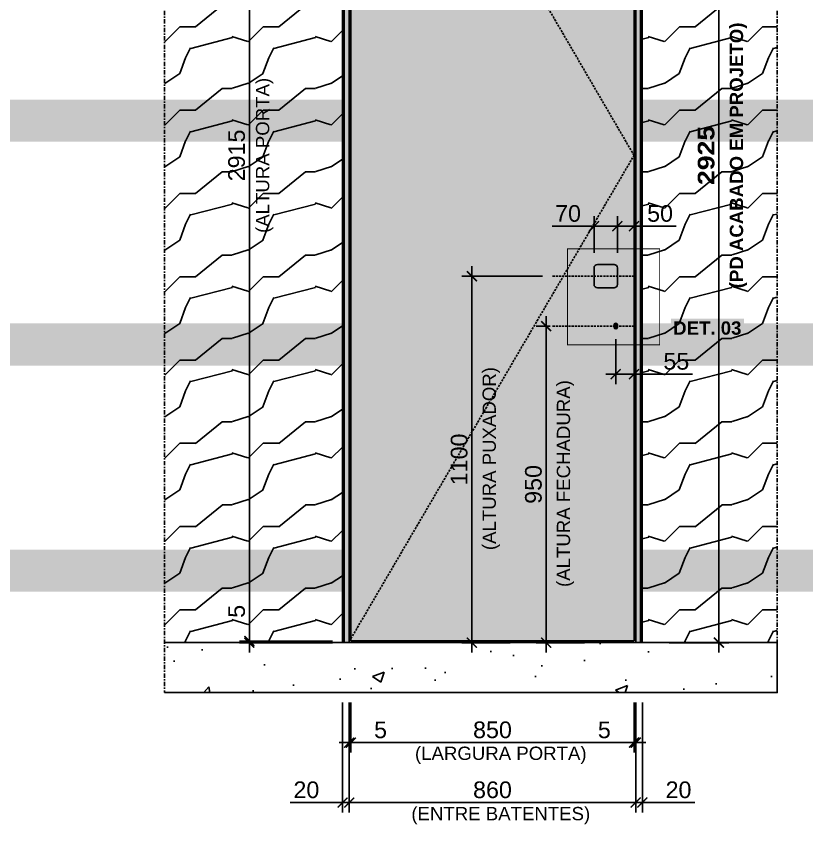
# Model space of a CAD drawing. Header units: millimetres. Extents: x -63251 to 507826, y 5339 to 217512.
# Drawn here: x 110203 to 112576, y 105675 to 108126 of the extents above; entities that cross this region are included whole.
import ezdxf
from ezdxf import colors
from ezdxf.entities.mleader import LeaderData, LeaderLine
from ezdxf.math import Vec2, Vec3

# ---------------------------------------------------------------- set-up
doc = ezdxf.new("R2010")
doc.units = ezdxf.units.MM
doc.header["$PDMODE"] = 3
doc.linetypes.add('TRAÇO 1-1', pattern=[9.525, 6.35, -3.175])
doc.linetypes.add('TRAÇO E PONTO 1-1', pattern=[25.4, 12.7, -6.35, 0, -6.35])
for name, color, linetype in [('COTAS', 9, 'Continuous'), ('DETALHE', 10, 'Continuous'), ('FERRAGEM', 3, 'Continuous'), ('HACHURA', 21, 'Continuous'), ('LAYOUT', 4, 'Continuous'), ('MARCENARIA', 4, 'Continuous'), ('MARCENARIA . M', 4, 'Continuous'), ('PAREDE', 94, 'Continuous'), ('PROJEÇÃO', 8, 'Continuous'), ('TEXTO TRAÇO PONTO', 105, 'TRAÇO E PONTO 1-1')]:
    doc.layers.add(name, color=color, linetype=linetype)
doc.styles.add('1-1', font='arial.ttf', dxfattribs={"height": 0.2})
doc.styles.add('MEDIDA OFICIAL', font='ariblk.ttf')
doc.styles.add('PADRÃO', font='arial.ttf')
doc.dimstyles.new('1-20', dxfattribs={"dimscale": 20, "dimtxt": 2.5, "dimasz": 1.5, "dimexe": 1.5, "dimexo": 1.5, "dimtad": 1, "dimtxsty": 'PADRÃO', "dimblk": 'ARCHTICK', "dimcen": 2.5, "dimdle": 1.5, "dimclrd": 9, "dimclre": 9, "dimclrt": 6, "dimadec": 0, "dimazin": 0, "dimtfac": 1, "dimtmove": 0, "dimatfit": 3, "dimfxl": 1.25, "dimlwd": -1, "dimlwe": -1, "dimarcsym": 0})
doc.dimstyles.new('Med. Ofic.1-20', dxfattribs={"dimscale": 20, "dimtxt": 2.5, "dimasz": 1.5, "dimexe": 1.5, "dimexo": 1.5, "dimtad": 1, "dimtxsty": 'MEDIDA OFICIAL', "dimblk": 'ARCHTICK', "dimcen": 2.5, "dimdle": 1.5, "dimclrd": 9, "dimclre": 9, "dimclrt": 10, "dimadec": 0, "dimazin": 0, "dimtfac": 1, "dimtmove": 0, "dimatfit": 3, "dimfxl": 1.25, "dimlwd": -1, "dimlwe": -1, "dimarcsym": 0})

# ---------------------------------------------------------------- blocks, each defined once
blk = doc.blocks.new('_ArchTick')
at = {"color": 0, "linetype": 'ByBlock', "const_width": 0.15}
blk.add_lwpolyline([(-0.5, -0.5), (0.5, 0.5)], dxfattribs=at)
blk = doc.blocks.new('*D1427')
at = {"layer": 'COTAS', "color": 9, "linetype": 'Continuous', "ltscale": 0.4, "transparency": 16777216}
blk.add_line((112312.7, 106215.7), (112312.7, 109200.7), dxfattribs=at)
at = {"layer": 'COTAS', "color": 9, "ltscale": 0.4, "transparency": 16777216}
for p, q in [((112162.7, 109170.7), (112342.7, 109170.7)), ((112162.7, 106245.7), (112342.7, 106245.7))]:
    blk.add_line(p, q, dxfattribs=at)
at = {"layer": 'Defpoints', "color": 0, "ltscale": 0.4, "transparency": 16777216}
for p in [(112132.7, 109170.7), (112312.7, 109170.7), (112132.7, 106245.7)]:
    blk.add_point(p, dxfattribs=at)
at = {"layer": 'COTAS', "color": 9, "ltscale": 0.4, "transparency": 16777216, "xscale": 30, "yscale": 30, "zscale": 30}
for p, rotation in [((112312.7, 109170.7), 90), ((112312.7, 106245.7), 270)]:
    blk.add_blockref('_ArchTick', p, dxfattribs=dict(at, rotation=rotation))
at = {"layer": 'COTAS', "color": 10, "ltscale": 0.4, "transparency": 16777216, "insert": (112274.3, 107708.2), "char_height": 50, "attachment_point": 5, "rotation": 90, "style": 'MEDIDA OFICIAL'}
blk.add_mtext('2925', dxfattribs=at)
blk = doc.blocks.new('*D1428')
at = {"layer": 'Defpoints', "color": 0, "transparency": 16777216}
for p in [(111207.6, 106095.7), (112057.6, 106095.7), (112057.6, 105945.7)]:
    blk.add_point(p, dxfattribs=at)
at = {"layer": 'PAREDE', "color": 9, "transparency": 16777216}
for p, q in [((111207.6, 106065.7), (111207.6, 105915.7)), ((112057.6, 106065.7), (112057.6, 105915.7)), ((111177.6, 105945.7), (112087.6, 105945.7))]:
    blk.add_line(p, q, dxfattribs=at)
at = {"layer": 'PAREDE', "color": 9, "transparency": 16777216, "xscale": 30, "yscale": 30, "zscale": 30, "rotation": 180}
blk.add_blockref('_ArchTick', (111207.6, 105945.7), dxfattribs=at)
at = {"layer": 'PAREDE', "color": 9, "transparency": 16777216, "xscale": 30, "yscale": 30, "zscale": 30}
blk.add_blockref('_ArchTick', (112057.6, 105945.7), dxfattribs=at)
at = {"layer": 'PAREDE', "color": 6, "transparency": 16777216, "insert": (111632.6, 105983.8), "char_height": 50, "attachment_point": 5, "style": 'PADRÃO'}
blk.add_mtext('850', dxfattribs=at)
blk = doc.blocks.new('*D1429')
at = {"layer": 'Defpoints', "color": 0, "transparency": 16777216}
for p in [(112057.6, 106095.7), (112062.6, 106095.7), (112057.6, 105945.7)]:
    blk.add_point(p, dxfattribs=at)
at = {"layer": 'PAREDE', "color": 9, "transparency": 16777216}
for p, q in [((112057.6, 106065.7), (112057.6, 105915.7)), ((112062.6, 106065.7), (112062.6, 105915.7)), ((112057.6, 105945.7), (111939.4, 105945.7)), ((112062.6, 105945.7), (112057.6, 105945.7)), ((112062.6, 105945.7), (112092.6, 105945.7))]:
    blk.add_line(p, q, dxfattribs=at)
at = {"layer": 'PAREDE', "color": 9, "transparency": 16777216, "xscale": 30, "yscale": 30, "zscale": 30}
blk.add_blockref('_ArchTick', (112057.6, 105945.7), dxfattribs=at)
at = {"layer": 'PAREDE', "color": 9, "transparency": 16777216, "xscale": 30, "yscale": 30, "zscale": 30, "rotation": 180}
blk.add_blockref('_ArchTick', (112062.6, 105945.7), dxfattribs=at)
at = {"layer": 'PAREDE', "color": 6, "transparency": 16777216, "insert": (111968.5, 105983.7), "char_height": 50, "attachment_point": 5, "style": 'PADRÃO'}
blk.add_mtext('5', dxfattribs=at)
blk = doc.blocks.new('*D1430')
at = {"layer": 'Defpoints', "color": 0, "transparency": 16777216}
for p in [(111202.6, 106095.7), (111207.6, 106095.7), (111207.6, 105945.7)]:
    blk.add_point(p, dxfattribs=at)
at = {"layer": 'PAREDE', "color": 9, "transparency": 16777216}
for p, q in [((111202.6, 106065.7), (111202.6, 105915.7)), ((111207.6, 106065.7), (111207.6, 105915.7)), ((111202.6, 105945.7), (111172.6, 105945.7)), ((111202.6, 105945.7), (111207.6, 105945.7)), ((111207.6, 105945.7), (111325.7, 105945.7))]:
    blk.add_line(p, q, dxfattribs=at)
at = {"layer": 'PAREDE', "color": 9, "transparency": 16777216, "xscale": 30, "yscale": 30, "zscale": 30}
blk.add_blockref('_ArchTick', (111202.6, 105945.7), dxfattribs=at)
at = {"layer": 'PAREDE', "color": 9, "transparency": 16777216, "xscale": 30, "yscale": 30, "zscale": 30, "rotation": 180}
blk.add_blockref('_ArchTick', (111207.6, 105945.7), dxfattribs=at)
at = {"layer": 'PAREDE', "color": 6, "transparency": 16777216, "insert": (111296.6, 105983.7), "char_height": 50, "attachment_point": 5, "style": 'PADRÃO'}
blk.add_mtext('5', dxfattribs=at)
blk = doc.blocks.new('*D1431')
at = {"layer": 'Defpoints', "color": 0, "transparency": 16777216}
for p in [(111202.6, 105945.7), (112062.6, 105945.7), (112062.6, 105765.7)]:
    blk.add_point(p, dxfattribs=at)
at = {"layer": 'PAREDE', "color": 9, "transparency": 16777216}
for p, q in [((111202.6, 105915.7), (111202.6, 105735.7)), ((112062.6, 105915.7), (112062.6, 105735.7)), ((111172.6, 105765.7), (112092.6, 105765.7))]:
    blk.add_line(p, q, dxfattribs=at)
at = {"layer": 'PAREDE', "color": 9, "transparency": 16777216, "xscale": 30, "yscale": 30, "zscale": 30, "rotation": 180}
blk.add_blockref('_ArchTick', (111202.6, 105765.7), dxfattribs=at)
at = {"layer": 'PAREDE', "color": 9, "transparency": 16777216, "xscale": 30, "yscale": 30, "zscale": 30}
blk.add_blockref('_ArchTick', (112062.6, 105765.7), dxfattribs=at)
at = {"layer": 'PAREDE', "color": 6, "transparency": 16777216, "insert": (111632.6, 105803.8), "char_height": 50, "attachment_point": 5, "style": 'PADRÃO'}
blk.add_mtext('860', dxfattribs=at)
blk = doc.blocks.new('*D1432')
at = {"layer": 'Defpoints', "color": 0, "transparency": 16777216}
for p in [(112062.6, 106095.7), (112082.6, 106095.7), (112082.6, 105765.7)]:
    blk.add_point(p, dxfattribs=at)
at = {"layer": 'PAREDE', "color": 9, "transparency": 16777216}
for p, q in [((112062.6, 106065.7), (112062.6, 105735.7)), ((112082.6, 106065.7), (112082.6, 105735.7)), ((112062.6, 105765.7), (112032.6, 105765.7)), ((112062.6, 105765.7), (112082.6, 105765.7)), ((112082.6, 105765.7), (112239.9, 105765.7))]:
    blk.add_line(p, q, dxfattribs=at)
at = {"layer": 'PAREDE', "color": 9, "transparency": 16777216, "xscale": 30, "yscale": 30, "zscale": 30}
blk.add_blockref('_ArchTick', (112062.6, 105765.7), dxfattribs=at)
at = {"layer": 'PAREDE', "color": 9, "transparency": 16777216, "xscale": 30, "yscale": 30, "zscale": 30, "rotation": 180}
blk.add_blockref('_ArchTick', (112082.6, 105765.7), dxfattribs=at)
at = {"layer": 'PAREDE', "color": 6, "transparency": 16777216, "insert": (112191.2, 105803.8), "char_height": 50, "attachment_point": 5, "style": 'PADRÃO'}
blk.add_mtext('20', dxfattribs=at)
blk = doc.blocks.new('*D1433')
at = {"layer": 'Defpoints', "color": 0, "transparency": 16777216}
for p in [(111182.6, 106095.7), (111202.6, 106095.7), (111182.6, 105765.7)]:
    blk.add_point(p, dxfattribs=at)
at = {"layer": 'PAREDE', "color": 9, "transparency": 16777216}
for p, q in [((111182.6, 106065.7), (111182.6, 105735.7)), ((111202.6, 106065.7), (111202.6, 105735.7)), ((111182.6, 105765.7), (111025.3, 105765.7)), ((111202.6, 105765.7), (111182.6, 105765.7)), ((111202.6, 105765.7), (111232.6, 105765.7))]:
    blk.add_line(p, q, dxfattribs=at)
at = {"layer": 'PAREDE', "color": 9, "transparency": 16777216, "xscale": 30, "yscale": 30, "zscale": 30}
blk.add_blockref('_ArchTick', (111182.6, 105765.7), dxfattribs=at)
at = {"layer": 'PAREDE', "color": 9, "transparency": 16777216, "xscale": 30, "yscale": 30, "zscale": 30, "rotation": 180}
blk.add_blockref('_ArchTick', (111202.6, 105765.7), dxfattribs=at)
at = {"layer": 'PAREDE', "color": 6, "transparency": 16777216, "insert": (111073.9, 105803.8), "char_height": 50, "attachment_point": 5, "style": 'PADRÃO'}
blk.add_mtext('20', dxfattribs=at)
blk = doc.blocks.new('*D1358')
at = {"layer": 'Defpoints', "color": 0, "transparency": 16777216}
for p in [(111570.8, 107345.7), (111813.2, 107345.7), (111715.6, 106245.7)]:
    blk.add_point(p, dxfattribs=at)
at = {"layer": 'PAREDE', "color": 9, "transparency": 16777216}
for p, q in [((111570.8, 106215.7), (111570.8, 107375.7)), ((111783.2, 107345.7), (111540.8, 107345.7)), ((111685.6, 106245.7), (111540.8, 106245.7))]:
    blk.add_line(p, q, dxfattribs=at)
at = {"layer": 'PAREDE', "color": 9, "transparency": 16777216, "xscale": 30, "yscale": 30, "zscale": 30}
for p, rotation in [((111570.8, 107345.7), 90), ((111570.8, 106245.7), 270)]:
    blk.add_blockref('_ArchTick', p, dxfattribs=dict(at, rotation=rotation))
at = {"layer": 'PAREDE', "color": 6, "transparency": 16777216, "insert": (111532.7, 106795.7), "char_height": 50, "attachment_point": 5, "rotation": 90, "style": 'PADRÃO'}
blk.add_mtext('1100', dxfattribs=at)
blk = doc.blocks.new('*D1359')
at = {"layer": 'Defpoints', "color": 0, "transparency": 16777216}
for p in [(111937.6, 107495.7), (111937.6, 107385.7), (112007.6, 107385.7)]:
    blk.add_point(p, dxfattribs=at)
at = {"layer": 'PAREDE', "color": 9, "transparency": 16777216}
for p, q in [((111937.6, 107415.7), (111937.6, 107525.7)), ((112007.6, 107415.7), (112007.6, 107525.7)), ((111937.6, 107495.7), (111811.5, 107495.7)), ((112037.6, 107495.7), (111937.6, 107495.7))]:
    blk.add_line(p, q, dxfattribs=at)
at = {"layer": 'PAREDE', "color": 9, "transparency": 16777216, "xscale": 30, "yscale": 30, "zscale": 30, "rotation": 180}
blk.add_blockref('_ArchTick', (111937.6, 107495.7), dxfattribs=at)
at = {"layer": 'PAREDE', "color": 9, "transparency": 16777216, "xscale": 30, "yscale": 30, "zscale": 30}
blk.add_blockref('_ArchTick', (112007.6, 107495.7), dxfattribs=at)
at = {"layer": 'PAREDE', "color": 6, "transparency": 16777216, "insert": (111859.5, 107533.8), "char_height": 50, "attachment_point": 5, "style": 'PADRÃO'}
blk.add_mtext('70', dxfattribs=at)
blk = doc.blocks.new('*D1360')
at = {"layer": 'Defpoints', "color": 0, "transparency": 16777216}
for p in [(112057.6, 107495.7), (112007.6, 107385.7), (112057.6, 107345.7)]:
    blk.add_point(p, dxfattribs=at)
at = {"layer": 'PAREDE', "color": 9, "transparency": 16777216}
for p, q in [((112007.6, 107415.7), (112007.6, 107525.7)), ((112057.6, 107375.7), (112057.6, 107525.7)), ((111977.6, 107495.7), (112057.6, 107495.7)), ((112057.6, 107495.7), (112184, 107495.7))]:
    blk.add_line(p, q, dxfattribs=at)
at = {"layer": 'PAREDE', "color": 9, "transparency": 16777216, "xscale": 30, "yscale": 30, "zscale": 30, "rotation": 180}
blk.add_blockref('_ArchTick', (112007.6, 107495.7), dxfattribs=at)
at = {"layer": 'PAREDE', "color": 9, "transparency": 16777216, "xscale": 30, "yscale": 30, "zscale": 30}
blk.add_blockref('_ArchTick', (112057.6, 107495.7), dxfattribs=at)
at = {"layer": 'PAREDE', "color": 6, "transparency": 16777216, "insert": (112135.8, 107533.8), "char_height": 50, "attachment_point": 5, "style": 'PADRÃO'}
blk.add_mtext('50', dxfattribs=at)
blk = doc.blocks.new('*D1361')
at = {"layer": 'Defpoints', "color": 0, "transparency": 16777216}
for p in [(112002.6, 107186.3), (112057.6, 107195.7), (112057.6, 107051.9)]:
    blk.add_point(p, dxfattribs=at)
at = {"layer": 'PAREDE', "color": 9, "transparency": 16777216}
for p, q in [((112002.6, 107156.3), (112002.6, 107021.9)), ((112057.6, 107165.7), (112057.6, 107021.9)), ((111972.6, 107051.9), (112057.6, 107051.9)), ((112057.6, 107051.9), (112233.1, 107051.9))]:
    blk.add_line(p, q, dxfattribs=at)
at = {"layer": 'PAREDE', "color": 9, "transparency": 16777216, "xscale": 30, "yscale": 30, "zscale": 30, "rotation": 180}
blk.add_blockref('_ArchTick', (112002.6, 107051.9), dxfattribs=at)
at = {"layer": 'PAREDE', "color": 9, "transparency": 16777216, "xscale": 30, "yscale": 30, "zscale": 30}
blk.add_blockref('_ArchTick', (112057.6, 107051.9), dxfattribs=at)
at = {"layer": 'PAREDE', "color": 6, "transparency": 16777216, "insert": (112184.6, 107089.8), "char_height": 50, "attachment_point": 5, "style": 'PADRÃO'}
blk.add_mtext('55', dxfattribs=at)
blk = doc.blocks.new('*D1362')
at = {"layer": 'Defpoints', "color": 0, "transparency": 16777216}
for p in [(111793.8, 107195.7), (111836.2, 107195.7), (111938.6, 106245.7)]:
    blk.add_point(p, dxfattribs=at)
at = {"layer": 'PAREDE', "color": 9, "transparency": 16777216}
for p, q in [((111793.8, 106215.7), (111793.8, 107225.7)), ((111806.2, 107195.7), (111763.8, 107195.7)), ((111908.6, 106245.7), (111763.8, 106245.7))]:
    blk.add_line(p, q, dxfattribs=at)
at = {"layer": 'PAREDE', "color": 9, "transparency": 16777216, "xscale": 30, "yscale": 30, "zscale": 30}
for p, rotation in [((111793.8, 107195.7), 90), ((111793.8, 106245.7), 270)]:
    blk.add_blockref('_ArchTick', p, dxfattribs=dict(at, rotation=rotation))
at = {"layer": 'PAREDE', "color": 6, "transparency": 16777216, "insert": (111755.7, 106720.7), "char_height": 50, "attachment_point": 5, "rotation": 90, "style": 'PADRÃO'}
blk.add_mtext('950', dxfattribs=at)
blk = doc.blocks.new('*D1363')
at = {"layer": 'Defpoints', "color": 0, "transparency": 16777216}
for p in [(110902.6, 109165.7), (111182.6, 109165.7), (111182.6, 106250.7)]:
    blk.add_point(p, dxfattribs=at)
at = {"layer": 'MARCENARIA . M', "color": 9, "transparency": 16777216}
for p, q in [((110902.6, 106220.7), (110902.6, 109195.7)), ((111152.6, 109165.7), (110872.6, 109165.7)), ((111152.6, 106250.7), (110872.6, 106250.7))]:
    blk.add_line(p, q, dxfattribs=at)
at = {"layer": 'MARCENARIA . M', "color": 9, "transparency": 16777216, "xscale": 30, "yscale": 30, "zscale": 30}
for p, rotation in [((110902.6, 109165.7), 90), ((110902.6, 106250.7), 270)]:
    blk.add_blockref('_ArchTick', p, dxfattribs=dict(at, rotation=rotation))
at = {"layer": 'MARCENARIA . M', "color": 6, "transparency": 16777216, "insert": (110864.5, 107708.2), "char_height": 50, "attachment_point": 5, "rotation": 90, "style": 'PADRÃO'}
blk.add_mtext('2915', dxfattribs=at)
blk = doc.blocks.new('*D1365')
at = {"layer": 'Defpoints', "color": 0, "transparency": 16777216}
for p in [(110902.6, 106250.7), (111182.6, 106250.7), (111182.6, 106245.7)]:
    blk.add_point(p, dxfattribs=at)
at = {"layer": 'MARCENARIA . M', "color": 9, "transparency": 16777216}
for p, q in [((110902.6, 106250.7), (110902.6, 106368.9)), ((111152.6, 106250.7), (110872.6, 106250.7)), ((110902.6, 106245.7), (110902.6, 106250.7)), ((111152.6, 106245.7), (110872.6, 106245.7)), ((110902.6, 106245.7), (110902.6, 106215.7))]:
    blk.add_line(p, q, dxfattribs=at)
at = {"layer": 'MARCENARIA . M', "color": 9, "transparency": 16777216, "xscale": 30, "yscale": 30, "zscale": 30}
for p, rotation in [((110902.6, 106250.7), 270), ((110902.6, 106245.7), 90)]:
    blk.add_blockref('_ArchTick', p, dxfattribs=dict(at, rotation=rotation))
at = {"layer": 'MARCENARIA . M', "color": 6, "transparency": 16777216, "insert": (110864.6, 106339.8), "char_height": 50, "attachment_point": 5, "rotation": 90, "style": 'PADRÃO'}
blk.add_mtext('5', dxfattribs=at)

msp = doc.modelspace()

# ---------------------------------------------------------------- hatches: boundary and pattern name
at = {"layer": 'HACHURA', "ltscale": 0.3}
h = msp.add_hatch(dxfattribs=at)
h.set_pattern_fill('LEGNO5', color=21, scale=250, angle=90, pattern_type=2)
h.set_pattern_definition([(63.4349, (44709.74, 0.0003), (-250.00033, -249.99979), [33.541, -525.476]), (14.5742, (44724.7357, 30.0003), (-6750.00055216, -1749.99822292), [129.156, -12786.4355]), (342.4744, (44599.736, 62.5), (3999.9992282, -1250.0020671), [49.81225, -4931.4025]), (45, (44647.24, 47.5), (7e-14, 250.00008), [63.6395, -289.91375]), (0, (44692.24, 92.5), (250, 250), [47.5, -202.5]), (39.0939, (44739.736, 92.5), (2749.9984775, 2250.0020078), [103.07775, -5050.8045]), (0, (44819.74, 157.5), (250, 250), [30, -220]), (17.5256, (44599.736, 157.5), (-3999.9992282, -1250.0020671), [49.81225, -4931.4025]), (33.6901, (44647.236, 172.5), (-499.99989, -250.000334), [54.08325, -847.3045]), (69.7751, (44692.236, 202.5), (1000.0020839, 2749.9993161), [50.62125, -5011.493])])
h.paths.add_polyline_path([(110647.567, 106245.735), (112082.562, 106245.735), (112082.562, 109170.735), (110647.567, 109170.735)])
h.paths.add_polyline_path([(112487.556, 109170.735), (111182.563, 109170.735), (111182.563, 106245.735), (112487.556, 106245.735)])
at = {"layer": 'HACHURA', "true_color": 0xba9673}
h = msp.add_hatch(color=33, dxfattribs=at)
h.dxf.hatch_style = 1
h.paths.add_polyline_path([(111202.563, 106245.735), (111182.563, 106245.735), (111182.563, 109170.735), (111202.563, 109170.735)])
h = msp.add_hatch(color=33, dxfattribs=at)
h.dxf.hatch_style = 1
h.paths.add_polyline_path([(112057.562, 106250.735), (111207.563, 106250.735), (111207.563, 109165.735), (112057.562, 109165.735)])
h = msp.add_hatch(color=33, dxfattribs=at)
h.dxf.hatch_style = 1
h.paths.add_polyline_path([(112062.562, 106245.735), (112082.562, 106245.735), (112082.562, 109170.735), (112062.562, 109170.735)])
at = {"layer": 'HACHURA'}
h = msp.add_hatch(dxfattribs=at)
h.set_pattern_fill('AR-CONC', color=21, scale=2)
h.set_pattern_definition([(50, (67593.6, 83543.6), (364.3693, -31.8782), [38.1, -419.1]), (355, (67593.6, 83543.6), (-70.4868, 382.1137), [30.48, -335.2812]), (100.45144, (67623.96, 83540.95), (293.8825, 350.2355), [32.38, -356.1805]), (46.1842, (67593.6, 83645.2), (542.158, -84.0847), [57.15, -628.65]), (96.6356, (67638.8, 83638.2), (474.808, 494.852), [48.57, -534.271]), (351.1842, (67593.6, 83645.2), (474.808, 494.852), [45.72, -502.9195]), (21, (67644.4, 83619.8), (303.2288, -204.5304), [38.1, -419.1]), (326, (67644.4, 83619.8), (123.604, 368.376), [30.48, -335.28]), (71.45144, (67669.67, 83602.76), (426.8328, 163.8455), [32.38, -356.18]), (37.5, (67593.6, 83543.6), (6.1772, 169.11008), [0, -331.216, 0, -340.36, 0, -336.55]), (7.5, (67593.6, 83543.6), (133.6393, 200.36115), [0, -194.056, 0, -323.596, 0, -128.27]), (327.5, (67480.32, 83543.6), (271.1812, -11.4575), [0, -127, 0, -396.24, 0, -525.78]), (317.5, (67429.52, 83543.6), (296.2584, 50.853), [0, -165.1, 0, -263.144, 0, -373.38])])
h.paths.add_polyline_path([(110647.567, 106245.735), (110647.567, 106095.735), (112489.556, 106095.735), (112489.556, 106245.735)])

# ---------------------------------------------------------------- linework, layer by layer
at = {"layer": 'DETALHE', "linetype": 'TRAÇO 1-1', "ltscale": 0.4, "const_width": 3}
msp.add_lwpolyline([(111857.385, 107139.662), (111857.385, 107427.408), (112134.612, 107427.408), (112134.612, 107139.662)], close=True, dxfattribs=at)
at = {"layer": 'FERRAGEM'}
msp.add_lwpolyline([(112002.562, 107187.235), (112002.562, 107187.235, 0.41421356), (112007.562, 107192.235), (112007.562, 107199.235, 0.41421356), (112002.562, 107204.235), (112002.562, 107204.235, 0.41421356), (111997.562, 107199.235), (111997.562, 107192.235, 0.41421356)], format="xyb", close=True, dxfattribs=at)
at = {"layer": 'LAYOUT', "color": 10, "linetype": 'TRAÇO E PONTO 1-1', "ltscale": 0.5}
for p, q in [((112002.562, 107186.325), (112002.562, 107205.144)), ((111996.594, 107195.735), (112008.53, 107195.735))]:
    msp.add_line(p, q, dxfattribs=at)
at = {"layer": 'MARCENARIA'}
for points in [[(111202.563, 109170.735), (111187.563, 109170.735), (111187.563, 106245.735), (111202.563, 106245.735)], [(112062.562, 109170.735), (112077.562, 109170.735), (112077.562, 106245.735), (112062.562, 106245.735)]]:
    msp.add_lwpolyline(points, close=True, dxfattribs=at)
at = {"layer": 'MARCENARIA . M'}
msp.add_lwpolyline([(112057.562, 106250.735), (111207.563, 106250.735), (111207.563, 109165.735), (112057.562, 109165.735)], close=True, dxfattribs=at)
msp.add_lwpolyline([(111947.562, 107310.735), (111997.562, 107310.735, 0.41421356), (112007.562, 107320.735), (112007.562, 107370.735, 0.41421356), (111997.562, 107380.735), (111947.562, 107380.735, 0.41421356), (111937.562, 107370.735), (111937.562, 107320.735, 0.41421356)], format="xyb", close=True, dxfattribs=at)
at = {"layer": 'PAREDE'}
for p, q in [((111182.563, 109170.735), (111182.563, 106245.735)), ((112082.562, 106245.735), (112082.562, 109170.735))]:
    msp.add_line(p, q, dxfattribs=at)
at = {"layer": 'PAREDE', "color": 10, "linetype": 'TRAÇO 1-1'}
for p, q in [((111813.18, 107345.735), (112057.562, 107345.735)), ((111813.18, 107195.735), (112057.562, 107195.735))]:
    msp.add_line(p, q, dxfattribs=at)
at = {"layer": 'PAREDE'}
for points in [[(112082.562, 106245.735), (112082.562, 109170.735)], [(110647.567, 106095.735), (112487.556, 106095.735), (112487.556, 106245.735), (110647.567, 106245.735)]]:
    msp.add_lwpolyline(points, dxfattribs=at)
at = {"layer": 'PROJEÇÃO', "color": 21, "linetype": 'TRAÇO 1-1'}
msp.add_lwpolyline([(111207.563, 106257.735), (112057.562, 107708.235), (111207.563, 109165.735)], dxfattribs=at)
at = {"layer": 'TEXTO TRAÇO PONTO'}
for p, q in [((110647.567, 109595.735), (110647.567, 106095.735)), ((112487.556, 109595.735), (112487.556, 106095.735))]:
    msp.add_line(p, q, dxfattribs=at)

# ---------------------------------------------------------------- texts
at = {"layer": 'COTAS', "color": 6, "char_height": 40, "rotation": 90, "style": 'PADRÃO'}
for s, insert, width, attachment_point in [('{\\fArial|b1|i0|c0|p34;\\C10;(PD ACABADO EM PROJETO)}', (112345.144, 107708.235), 823.04608, 2), ('(ALTURA PORTA)', (110974.406, 107708.235), 1350, 8), ('(ALTURA PUXADOR)', (111654.781, 106798.235), 1350, 8), ('(ALTURA FECHADURA)', (111877.78, 106723.235), 1350, 8)]:
    msp.add_mtext(s, dxfattribs=dict(at, insert=insert, width=width, attachment_point=attachment_point))
at = {"layer": 'COTAS', "color": 6, "char_height": 40, "width": 1348, "attachment_point": 2, "style": 'PADRÃO'}
for s, insert in [('(LARGURA PORTA)', (111657.562, 105933.643)), ('(ENTRE BATENTES)', (111657.562, 105752.567))]:
    msp.add_mtext(s, dxfattribs=dict(at, insert=insert))
at = {"layer": 'DETALHE', "color": 105, "insert": (112380.089, 107210.131), "char_height": 40, "width": 203.41444, "attachment_point": 3, "style": 'PADRÃO', "bg_fill": 1, "box_fill_scale": 1.2, "bg_fill_color": 50, "bg_fill_transparency": 0}
msp.add_mtext('{\\fArial|b1|i0|c0|p34;DET. 03}', dxfattribs=at)

# ---------------------------------------------------------------- dimensions: what is measured, and where the dimension line sits
at = {"layer": 'COTAS', "color": 7, "ltscale": 0.4, "true_color": 0xededed}
dim = msp.add_linear_dim(base=(112312.655, 109170.735), p1=(112132.655, 106245.735), p2=(112132.655, 109170.735), angle=90, dimstyle='Med. Ofic.1-20', dxfattribs=at)
dim.commit()
dim.dimension.update_dxf_attribs({"geometry": '*D1427', "text_midpoint": (112274.302, 107708.235)})
at = {"layer": 'MARCENARIA . M', "color": 2}
for base, p1, p2, picture, middle in [((110902.563, 109165.735), (111182.563, 106250.735), (111182.563, 109165.735), '*D1363', (110864.534, 107708.235)), ((110902.563, 106250.735), (111182.563, 106245.735), (111182.563, 106250.735), '*D1365', (110864.636, 106339.81))]:
    dim = msp.add_linear_dim(base=base, p1=p1, p2=p2, angle=90, dimstyle='1-20', dxfattribs=at)
    dim.commit()
    dim.dimension.update_dxf_attribs({"geometry": picture, "text_midpoint": middle})
at = {"layer": 'PAREDE', "color": 2}
for base, p2, picture, middle in [((111937.562, 107495.735), (111937.562, 107385.735), '*D1359', (111859.54, 107533.763)), ((112057.562, 107495.735), (112057.562, 107345.735), '*D1360', (112135.788, 107533.763))]:
    dim = msp.add_linear_dim(base=base, p1=(112007.562, 107385.735), p2=p2, dimstyle='1-20', dxfattribs=at)
    dim.commit()
    dim.dimension.update_dxf_attribs({"geometry": picture, "text_midpoint": middle})
at = {"layer": 'PAREDE', "color": 6}
for base, p1, p2, angle, picture, middle in [((111570.777, 107345.735), (111715.597, 106245.735), (111813.18, 107345.735), 90, '*D1358', (111532.748, 106795.735)), ((111793.775, 107195.735), (111938.595, 106245.735), (111836.185, 107195.735), 90, '*D1362', (111755.746, 106720.735)), ((111182.563, 105765.735), (111202.563, 106095.735), (111182.563, 106095.735), 180, '*D1433', (111073.91, 105803.763))]:
    dim = msp.add_linear_dim(base=base, p1=p1, p2=p2, angle=angle, dimstyle='1-20', dxfattribs=at)
    dim.commit()
    dim.dimension.update_dxf_attribs({"geometry": picture, "text_midpoint": middle})
at = {"layer": 'PAREDE', "color": 2}
dim = msp.add_linear_dim(base=(112057.562, 107051.918), p1=(112002.562, 107186.325), p2=(112057.562, 107195.735), dimstyle='1-20', dxfattribs=at)
dim.commit()
dim.dimension.update_dxf_attribs({"geometry": '*D1361', "text_midpoint": (112184.56, 107051.918), "dimtype": 160})
at = {"layer": 'PAREDE', "color": 6}
for base, p1, p2, picture, middle in [((111207.563, 105945.735), (111202.563, 106095.735), (111207.563, 106095.735), '*D1430', (111296.638, 105983.661)), ((112057.562, 105945.735), (111207.563, 106095.735), (112057.562, 106095.735), '*D1428', (111632.562, 105983.763)), ((112057.562, 105945.735), (112062.562, 106095.735), (112057.562, 106095.735), '*D1429', (111968.486, 105983.661)), ((112082.562, 105765.735), (112062.562, 106095.735), (112082.562, 106095.735), '*D1432', (112191.215, 105803.763)), ((112062.562, 105765.735), (111202.563, 105945.735), (112062.562, 105945.735), '*D1431', (111632.562, 105803.763))]:
    dim = msp.add_linear_dim(base=base, p1=p1, p2=p2, dimstyle='1-20', dxfattribs=at)
    dim.commit()
    dim.dimension.update_dxf_attribs({"geometry": picture, "text_midpoint": middle})

# ---------------------------------------------------------------- next in the draw order: leaders
at = {"layer": 'COTAS'}
ml = msp.add_multileader_mtext('Standard', dxfattribs=at)
ml.set_content('{\\fArial|b1|i0|c0|p34;\\C10;ATENÇÃO PARKET!\\P}PAINÉIS E PORTA RIPADOS EM {\\fArial|b1|i0|c0|p34;CABREUVA BRANCA PREMIUM 18*5+5*900 À 2200mm}', color=105, style='1-1')
ml.set_leader_properties(color=256, linetype='ByLayer', lineweight=-1)
ml.build(insert=Vec2(0, 0))
ml.multileader.update_dxf_attribs({"text_left_attachment_type": 2, "text_right_attachment_type": 2, "dogleg_length": 0.36, "arrow_head_size": 15, "scale": 200})
ctx = ml.context
ctx.base_point, ctx.scale, ctx.char_height, ctx.arrow_head_size, ctx.landing_gap_size, ctx.plane_origin = Vec3(154614.805, 108607.165), 200, 40, 15, 10, Vec3(155324.415, 108224.336)
ctx.left_attachment, ctx.right_attachment, ctx.text_align_type = 2, 2, 2
notes = []
notes.append((ctx, [(0, (1, 1, 0), (155626.214, 108607.165), (-1, 0), 144.288, [(1, [(155626.214, 107329.676), (156629.431, 107329.675)], 0, [])])]))
ctx.mtext.insert, ctx.mtext.rotation, ctx.mtext.width, ctx.mtext.alignment, ctx.mtext.flow_direction = Vec3(155471.926, 108742.718), 6.28318531, 858.66662, 3, 5
ctx.mtext.has_bg_fill, ctx.mtext.bg_color, ctx.mtext.bg_scale_factor, ctx.mtext.bg_transparency, ctx.mtext.use_window_bg_color = 1, -1023410095, 1.25, 0, 0
ml = msp.add_multileader_mtext('Standard', dxfattribs=at)
ml.set_content('{\\fArial|b1|i0|c0|p34;\\C10;ATENÇÃO PARKET!\\P}SHAFT COM FECHADURA TETRA PADO COM CHAVE PARKET', color=105, style='1-1')
ml.set_leader_properties(color=256, linetype='ByLayer', lineweight=-1)
ml.build(insert=Vec2(0, 0))
ml.multileader.update_dxf_attribs({"text_left_attachment_type": 2, "text_right_attachment_type": 2, "dogleg_length": 0.36, "arrow_head_size": 15, "scale": 200})
ctx = ml.context
ctx.base_point, ctx.scale, ctx.char_height, ctx.arrow_head_size, ctx.landing_gap_size, ctx.plane_origin = Vec3(178014.533, 106968.078, 0), 200, 40, 15, 10, Vec3(178118.922, 106712.591, 0)
ctx.left_attachment, ctx.right_attachment, ctx.text_align_type = 2, 2, 2
notes.append((ctx, [(0, (1, 1, 0), (178447.767, 106968.078, 0), (-1, 0), 60, [(0, [(178497.767, 106855.646, 0)], 0, [])])]))
ctx.mtext.insert, ctx.mtext.rotation, ctx.mtext.width, ctx.mtext.alignment, ctx.mtext.flow_direction = Vec3(178377.767, 107194.067, 0), 6.28318531, 363.38051, 3, 5
ctx.mtext.has_bg_fill, ctx.mtext.bg_color, ctx.mtext.bg_scale_factor, ctx.mtext.bg_transparency, ctx.mtext.use_window_bg_color = 1, -1023410145, 1.25, 0, 0
ml = msp.add_multileader_mtext('Standard', dxfattribs=at)
ml.set_content('{\\fArial|b1|i0|c0|p34;\\C10;ATENÇÃO PARKET!\\P}PAINÉIS RIPADOS EM {\\fArial|b1|i0|c0|p34;CABREUVA BRANCA PREMIUM 18*5+5*900 À 2200mm}', color=105, style='1-1')
ml.set_leader_properties(color=256, linetype='ByLayer', lineweight=-1)
ml.build(insert=Vec2(0, 0))
ml.multileader.update_dxf_attribs({"text_left_attachment_type": 2, "text_right_attachment_type": 2, "dogleg_length": 0.36, "arrow_head_size": 15, "scale": 200})
ctx = ml.context
ctx.base_point, ctx.scale, ctx.char_height, ctx.arrow_head_size, ctx.landing_gap_size, ctx.plane_origin = Vec3(153743.103, 106379.695), 200, 40, 15, 10, Vec3(153629.766, 106144.891)
ctx.left_attachment, ctx.right_attachment, ctx.text_align_type = 2, 2, 2
notes.append((ctx, [(0, (1, 1, 0), (154754.512, 106379.695), (-1, 0), 144.288, [(0, [(155549.301, 105905.676), (154754.512, 105320.968)], 0, [])])]))
ctx.mtext.insert, ctx.mtext.rotation, ctx.mtext.width, ctx.mtext.alignment, ctx.mtext.flow_direction = Vec3(154600.224, 106515.248), 6.28318531, 858.66662, 3, 5
ctx.mtext.has_bg_fill, ctx.mtext.bg_color, ctx.mtext.bg_scale_factor, ctx.mtext.bg_transparency, ctx.mtext.use_window_bg_color = 1, -1023410095, 1.25, 0, 0
for ctx, leaders in notes:
    for number, flags, end, landing, length, lines in leaders:
        leader = LeaderData()
        leader.index, (leader.has_last_leader_line, leader.has_dogleg_vector, leader.attachment_direction) = number, flags
        leader.last_leader_point, leader.dogleg_vector, leader.dogleg_length = Vec3(end), Vec3(landing), length
        for number, points, colour, breaks in lines:
            line = LeaderLine()
            line.index, line.vertices, line.color, line.breaks = number, Vec3.list(points), colors.encode_raw_color(colour), breaks
            leader.lines.append(line)
        ctx.leaders.append(leader)

# ---------------------------------------------------------------- next in the draw order: leaders
ml = msp.add_multileader_mtext('Standard', dxfattribs=at)
ml.set_content('{\\fArial|b1|i0|c0|p34;\\C10;ATENÇÃO PARKET!\\P}PAINÉIS E PORTA RIPADOS EM {\\fArial|b1|i0|c0|p34;CABREUVA BRANCA PREMIUM 18*5+5*900 À 2200mm}', color=105, style='1-1')
ml.set_leader_properties(color=256, linetype='ByLayer', lineweight=-1)
ml.build(insert=Vec2(0, 0))
ml.multileader.update_dxf_attribs({"text_left_attachment_type": 2, "text_right_attachment_type": 2, "dogleg_length": 0.36, "arrow_head_size": 15, "scale": 200})
ctx = ml.context
ctx.base_point, ctx.scale, ctx.char_height, ctx.arrow_head_size, ctx.landing_gap_size, ctx.plane_origin = Vec3(239512.606, 107730.417), 200, 40, 15, 10, Vec3(240222.217, 107347.587)
ctx.left_attachment, ctx.right_attachment, ctx.text_align_type = 2, 2, 2
notes = []
notes.append((ctx, [(0, (1, 1, 0), (240524.016, 107730.417), (-1, 0), 144.288, [(1, [(240524.016, 106452.927), (241527.233, 106452.926)], 0, [])])]))
ctx.mtext.insert, ctx.mtext.rotation, ctx.mtext.width, ctx.mtext.alignment, ctx.mtext.flow_direction = Vec3(240369.728, 107865.969), 6.28318531, 858.66662, 3, 5
ctx.mtext.has_bg_fill, ctx.mtext.bg_color, ctx.mtext.bg_scale_factor, ctx.mtext.bg_transparency, ctx.mtext.use_window_bg_color = 1, -1023410095, 1.25, 0, 0
for ctx, leaders in notes:
    for number, flags, end, landing, length, lines in leaders:
        leader = LeaderData()
        leader.index, (leader.has_last_leader_line, leader.has_dogleg_vector, leader.attachment_direction) = number, flags
        leader.last_leader_point, leader.dogleg_vector, leader.dogleg_length = Vec3(end), Vec3(landing), length
        for number, points, colour, breaks in lines:
            line = LeaderLine()
            line.index, line.vertices, line.color, line.breaks = number, Vec3.list(points), colors.encode_raw_color(colour), breaks
            leader.lines.append(line)
        ctx.leaders.append(leader)

doc.saveas('drawing.dxf')
